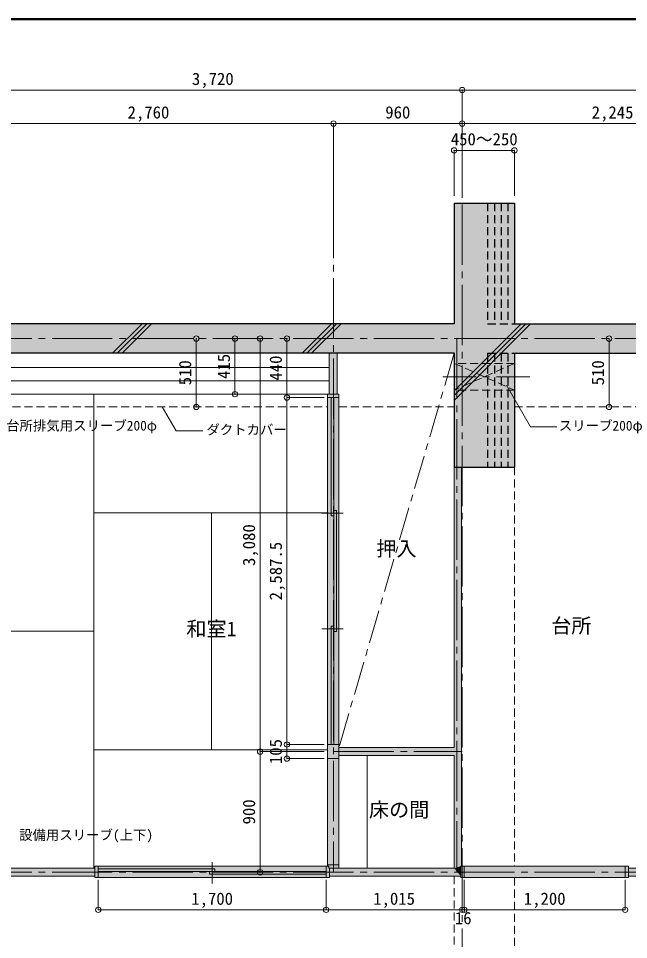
# Model space of a CAD drawing. Units: millimetres at full size, sheet at 1:50. Extents: x -9674 to 9699, y -6794 to 6791.
# Drawn here: x -6343 to -1791, y -78 to 6791 of the extents above; entities that cross this region are included whole.
import ezdxf
from ezdxf.enums import TextEntityAlignment as Align

# ---------------------------------------------------------------- set-up
doc = ezdxf.new("R2010")
doc.units = ezdxf.units.MM
doc.header["$LTSCALE"] = 50
doc.header["$PDMODE"] = 32
doc.header["$PDSIZE"] = 40
for name, pattern in [('CHAIN1', [8, 5, -1, 1, -1]), ('CHAIN2', [12, 9, -1, 1, -1]), ('DASHED1', [1.8, 1.2, -0.6])]:
    doc.linetypes.add(name, pattern=pattern)
for name, color, linetype, lineweight in [('0-0_図面枠', 7, 'Continuous', 9), ('1-0_芯', 7, 'CHAIN2', 9), ('1-1_躯体', 2, 'Continuous', 25), ('1-2_間仕切', 3, 'Continuous', 18), ('1-3_建具', 3, 'Continuous', 18), ('1-4_仕上げ', 4, 'Continuous', 9), ('1-7_その他', 7, 'DASHED1', 9), ('1-8_ハッチ', 4, 'Continuous', 9), ('1-A_文字', 7, 'Continuous', 9), ('1-B_寸法', 7, 'Continuous', 9), ('1-C_梁', 7, 'DASHED1', 9)]:
    doc.layers.add(name, color=color, linetype=linetype, lineweight=lineweight)
doc.layers.add('4-0', color=1, linetype='Continuous')
doc.layers.add('4-2', color=4, linetype='Continuous')
doc.styles.add('ＭＳ ゴシック', font='')
doc.styles.get('ＭＳ ゴシック').set_extended_font_data('MS Gothic')

msp = doc.modelspace()

# ---------------------------------------------------------------- linework, layer by layer
at = {"layer": '0-0_図面枠'}
for p, q in [((9697.16, 6789.66), (-9672.16, 6789.66)), ((9695.4, 6787.9), (-9670.4, 6787.9)), ((-9668.64, 6786.14), (9693.64, 6786.14)), ((9691.87, 6784.38), (-9666.87, 6784.38)), ((9690.11, 6782.61), (-9665.11, 6782.61)), ((9688.35, 6780.85), (-9663.35, 6780.85))]:
    msp.add_line(p, q, dxfattribs=at)
msp.add_lwpolyline([(9698.92, -6793.93), (9698.92, 6791.43), (-9673.92, 6791.43)], dxfattribs=at)
at = {"layer": '1-0_芯'}
for p, q in [((-3992.5, 5454.08), (-3992.5, 424.08)), ((-3032.5, 5404.08), (-3032.5, -4015.92)), ((-8492.5, 4404.08), (8517.5, 4404.08)), ((-3071.5, 4404.08), (-3071.5, 424.08)), ((-3992.5, 1324.08), (-3032.5, 1324.08)), ((-8492.5, 424.08), (-892.5, 424.08))]:
    msp.add_line(p, q, dxfattribs=at)
at = {"layer": '1-1_躯体'}
for p, q in [((-3092.5, 5414.08), (-3092.5, 4514.08)), ((-3092.5, 5414.08), (-2642.5, 5414.08)), ((-2642.5, 5414.08), (-2642.5, 4514.08)), ((-3092.5, 4514.08), (-6692.5, 4514.08)), ((-2642.5, 4514.08), (1857.5, 4514.08)), ((-3092.5, 4294.08), (-6692.5, 4294.08)), ((-2642.5, 4294.08), (-2642.5, 3444.08)), ((-2642.5, 4294.08), (-887.5, 4294.08))]:
    msp.add_line(p, q, dxfattribs=at)
at = {"layer": '1-1_躯体', "linetype": 'DASHED1'}
for p, q in [((-2842.5, 5414.08), (-2842.5, 4514.08)), ((-2792.5, 5414.08), (-2792.5, 4514.08)), ((-2742.5, 5414.08), (-2742.5, 4514.08)), ((-2692.5, 5414.08), (-2692.5, 4514.08)), ((-2842.5, 4514.08), (-2642.5, 4514.08)), ((-2842.5, 4294.08), (-2842.5, 3444.08)), ((-2842.5, 4294.08), (-2642.5, 4294.08)), ((-2792.5, 4294.08), (-2792.5, 3444.08)), ((-2742.5, 4294.08), (-2742.5, 3444.08)), ((-2692.5, 4294.08), (-2692.5, 3444.08))]:
    msp.add_line(p, q, dxfattribs=at)
at = {"layer": '1-1_躯体'}
msp.add_lwpolyline([(-3092.5, 4294.08), (-3092.5, 3444.08), (-2642.5, 3444.08)], dxfattribs=at)
at = {"layer": '1-2_間仕切'}
for p, q in [((-4025, 4294.08), (-4025, 3989.08)), ((-3965, 4294.08), (-3965, 3989.08)), ((-3092.5, 3444.08), (-3092.5, 1354.08)), ((-3952.5, 1354.08), (-3092.5, 1354.08)), ((-3952.5, 1294.08), (-3092.5, 1294.08)), ((-3092.5, 1294.08), (-3092.5, 454.08)), ((-6657.5, 454.08), (-5772.5, 454.08)), ((-4027.5, 454.08), (-3092.5, 454.08)), ((-1791.5, 454.08), (-1037.5, 454.08)), ((-6657.5, 394.08), (-5772.5, 394.08)), ((-4022.5, 394.08), (-3041.5, 394.08)), ((-1037.5, 394.08), (-1791.5, 394.08))]:
    msp.add_line(p, q, dxfattribs=at)
at = {"layer": '1-3_建具'}
for p, q in [((-4037.5, 3989.08), (-3952.5, 3989.08)), ((-4037.5, 3989.08), (-4037.5, 3964.08)), ((-3952.5, 3989.08), (-3952.5, 3964.08)), ((-4037.5, 3964.08), (-3952.5, 3964.08)), ((-4009.17, 3081.58), (-4009.17, 3964.08)), ((-3989.17, 3964.08), (-3989.17, 3081.58)), ((-3037.5, 3444.08), (-3037.5, 469.08)), ((-3989.17, 3121.58), (-3969.17, 3121.58)), ((-3989.17, 3121.58), (-3989.17, 2219.08)), ((-3969.17, 2219.08), (-3969.17, 3121.58)), ((-4009.17, 3081.58), (-3989.17, 3081.58)), ((-4009.17, 2259.08), (-3989.17, 2259.08)), ((-4009.17, 1376.58), (-4009.17, 2259.08)), ((-3989.17, 2259.08), (-3989.17, 1376.58)), ((-3989.17, 2219.08), (-3969.17, 2219.08)), ((-4037.5, 1376.58), (-3952.5, 1376.58)), ((-3952.5, 1376.58), (-3952.5, 1271.58)), ((-5772.5, 469.08), (-5772.5, 384.08)), ((-4877.5, 449.91), (-5747.5, 449.91)), ((-5747.5, 429.91), (-4877.5, 429.91)), ((-4917.5, 409.91), (-4917.5, 429.91)), ((-4917.5, 429.91), (-4047.5, 429.91)), ((-4877.5, 429.91), (-4877.5, 449.91)), ((-4047.5, 469.08), (-4027.5, 469.08)), ((-4047.5, 469.08), (-4047.5, 384.08)), ((-4037.5, 479.08), (-3952.5, 479.08)), ((-4037.5, 479.08), (-4037.5, 469.08)), ((-4027.5, 469.08), (-4027.5, 454.08)), ((-4022.5, 454.08), (-4022.5, 384.08)), ((-3952.5, 479.08), (-3952.5, 454.08)), ((-3041.5, 469.08), (-3016.5, 469.08)), ((-3016.5, 469.08), (-3016.5, 384.08)), ((-1816.5, 469.08), (-1816.5, 384.08)), ((-1816.5, 469.08), (-1791.5, 469.08)), ((-1791.5, 469.08), (-1791.5, 384.08)), ((-5772.5, 384.08), (-5747.5, 384.08)), ((-4047.5, 409.91), (-4917.5, 409.91)), ((-4047.5, 384.08), (-4022.5, 384.08)), ((-1791.5, 384.08), (-1816.5, 384.08))]:
    msp.add_line(p, q, dxfattribs=at)
at = {"layer": '1-3_建具', "color": 7, "lineweight": 9}
for p, q in [((-4037.5, 3964.08), (-4037.5, 1376.58)), ((-3952.5, 1376.58), (-3952.5, 3964.08)), ((-4079.17, 3101.58), (-3919.17, 3101.58)), ((-4079.17, 2239.08), (-3919.17, 2239.08)), ((-4037.5, 1271.58), (-4037.5, 479.08)), ((-3952.5, 1271.58), (-3952.5, 479.08)), ((-4897.5, 339.91), (-4897.5, 499.91)), ((-5747.5, 469.08), (-4047.5, 469.08)), ((-1816.5, 469.08), (-3016.5, 469.08)), ((-4047.5, 384.08), (-5747.5, 384.08)), ((-3016.5, 384.08), (-1816.5, 384.08))]:
    msp.add_line(p, q, dxfattribs=at)
at = {"layer": '1-3_建具'}
for points in [[(-4037.5, 1376.58), (-4037.5, 1271.58), (-3952.5, 1271.58)], [(-5772.5, 469.08), (-5747.5, 469.08), (-5747.5, 384.08)], [(-3041.5, 469.08), (-3041.5, 384.08), (-3016.5, 384.08)]]:
    msp.add_lwpolyline(points, dxfattribs=at)
at = {"layer": '1-4_仕上げ'}
for p, q in [((-6657.5, 4189.08), (-4025, 4189.08)), ((-6657.5, 4089.08), (-4025, 4089.08)), ((-6657.5, 3989.08), (-4025, 3989.08)), ((-5780, 3989.08), (-5780, 454.08)), ((-5780, 3105.33), (-4037.5, 3105.33)), ((-4902.5, 3105.33), (-4902.5, 1337.83)), ((-6645.5, 2221.58), (-5780, 2221.58)), ((-5780, 1337.83), (-4037.5, 1337.83)), ((-3742.5, 1294.08), (-3742.5, 454.08))]:
    msp.add_line(p, q, dxfattribs=at)
at = {"layer": '1-7_その他', "color": 4, "linetype": 'CHAIN1'}
msp.add_line((-3092.5, 4294.08), (-3952.5, 1354.08), dxfattribs=at)
at = {"layer": '1-7_その他'}
for p, q in [((-2642.5, 4219.08), (-3092.5, 4219.08)), ((-3092.5, 4219.08), (-2642.5, 4019.08)), ((-2642.5, 4219.08), (-3092.5, 4019.08)), ((-2642.5, 4019.08), (-3092.5, 4019.08))]:
    msp.add_line(p, q, dxfattribs=at)
at = {"layer": '1-7_その他', "linetype": 'CHAIN1'}
msp.add_line((-2527.5, 4119.08), (-3192.5, 4119.08), dxfattribs=at)
at = {"layer": '1-8_ハッチ'}
for p, q in [((-3092.5, 5407.43), (-3085.85, 5414.08)), ((-5640.77, 4294.08), (-5420.77, 4514.08)), ((-5605.41, 4294.08), (-5385.41, 4514.08)), ((-5570.06, 4294.08), (-5350.06, 4514.08)), ((-4226.56, 4294.08), (-4006.56, 4514.08)), ((-4191.2, 4294.08), (-3971.2, 4514.08)), ((-4155.85, 4294.08), (-3935.85, 4514.08)), ((-3092.5, 3943.21), (-2521.63, 4514.08)), ((-3092.5, 3978.57), (-2556.99, 4514.08)), ((-3092.5, 4013.92), (-2592.34, 4514.08))]:
    msp.add_line(p, q, dxfattribs=at)
at = {"layer": '1-A_文字'}
for p, q in [((-5269.87, 3894.08), (-5167.08, 3716.04)), ((-5167.08, 3716.04), (-4966.92, 3716.04))]:
    msp.add_line(p, q, dxfattribs=at)
msp.add_lwpolyline([(-2700.78, 4055.35), (-2522.15, 3745.95), (-2325.19, 3745.95)], dxfattribs=at)
at = {"layer": '1-B_寸法'}
for p, q in [((-6752.5, 6257.49), (-3032.5, 6257.49)), ((-3032.5, 6257.49), (1917.5, 6257.49)), ((-3032.5, 6257.49), (-3032.5, 5454.08)), ((-3992.5, 6007.49), (-6752.5, 6007.49)), ((-3032.5, 6007.49), (-3992.5, 6007.49)), ((-3992.5, 5404.08), (-3992.5, 6007.49)), ((-787.5, 6007.49), (-3032.5, 6007.49)), ((-3092.5, 5807.49), (-2642.5, 5807.49)), ((-3092.5, 5807.49), (-3092.5, 5467.29)), ((-2642.5, 5807.49), (-2642.5, 5467.29)), ((-5016.42, 3894.08), (-5016.42, 4404.08)), ((-4728.03, 4404.08), (-4728.03, 3989.08)), ((-4540, 1324.08), (-4540, 4404.08)), ((-4340, 3964.08), (-4340, 4404.08)), ((-1936.73, 3894.08), (-1936.73, 4404.08)), ((-4062.51, 3964.08), (-4340, 3964.08)), ((-4340, 1376.58), (-4340, 3964.08)), ((-4062.51, 1376.58), (-4340, 1376.58)), ((-4062.51, 1324.08), (-4540, 1324.08)), ((-4540, 424.08), (-4540, 1324.08)), ((-5747.5, 368.2), (-5747.5, 143.69)), ((-4047.5, 368.2), (-4047.5, 143.69)), ((-3016.5, 368.2), (-3016.5, 143.69)), ((-1816.5, 368.2), (-1816.5, 143.69)), ((-5747.5, 143.69), (-4047.5, 143.69)), ((-4047.5, 143.69), (-3032.5, 143.69)), ((-3032.5, 143.69), (-3016.5, 143.69)), ((-3016.5, 143.69), (-1816.5, 143.69))]:
    msp.add_line(p, q, dxfattribs=at)
msp.add_lwpolyline([(-4062.51, 1271.58), (-4340, 1271.58), (-4340, 1376.58)], dxfattribs=at)
at = {"layer": '1-B_寸法', "color": 3}
for p in [(-3032.5, 6257.49), (-3992.5, 6007.49), (-3032.5, 6007.49), (-3092.5, 5807.49), (-2642.5, 5807.49), (-5016.42, 4404.08), (-4728.03, 4404.08), (-4540, 4404.08), (-4340, 4404.08), (-1936.73, 4404.08), (-4728.03, 3989.08), (-4340, 3964.08), (-5016.42, 3894.08), (-1936.73, 3894.08), (-4340, 1376.58), (-4540, 1324.08), (-4340, 1271.58), (-4540, 424.08), (-5747.5, 143.69), (-4047.5, 143.69), (-3032.5, 143.69), (-3016.5, 143.69), (-1816.5, 143.69)]:
    msp.add_point(p, dxfattribs=at)
at = {"layer": '1-C_梁'}
for p, q in [((-6657.5, 3894.08), (-4037.5, 3894.08)), ((-3952.5, 3894.08), (-3092.5, 3894.08)), ((-2642.5, 3894.08), (-1037.5, 3894.08)), ((-2642.5, 3444.08), (-2642.5, 469.08)), ((-3092.5, -2005.92), (-3092.5, 394.08)), ((-2642.5, 384.08), (-2642.5, -2005.92))]:
    msp.add_line(p, q, dxfattribs=at)
at = {"layer": '4-0'}
for points in [[(-3092.5, 5414.08), (-2642.5, 5414.08), (-3092.5, 3444.08), (-2642.5, 3444.08)], [(-6692.34, 4514.08), (-6692.5, 4294.08), (-3092.5, 4514.08), (-3092.5, 4294.08)], [(-2642.5, 4514.08), (-2642.5, 4294.08), (1857.5, 4514.08), (1857.5, 4294.08)]]:
    msp.add_solid(points, dxfattribs=at)
at = {"layer": '4-2'}
for points in [[(-3965, 3989.08), (-3965, 4294.08), (-4025, 4294.08)], [(-3965, 3989.08), (-4025, 4294.08), (-4025, 3989.08)], [(-3965, 3989.08), (-4037.5, 3989.08), (-4037.5, 469.08)], [(-3965, 3989.08), (-4037.5, 469.08), (-4027.5, 469.08)], [(-3965, 3989.08), (-4027.5, 469.08), (-4027.5, 454.08)], [(-3965, 3989.08), (-4027.5, 454.08), (-3952.5, 454.08)], [(-3952.5, 454.08), (-3952.5, 3989.08), (-3965, 3989.08)], [(-3041.5, 469.08), (-3037.5, 3444.08), (-3092.5, 3444.08)], [(-3041.5, 469.08), (-3092.5, 3444.08), (-3092.5, 454.08)], [(-3041.5, 469.08), (-3037.5, 469.08), (-3037.5, 3444.08)], [(-3952.5, 1354.08), (-3952.5, 1294.08), (-3092.5, 1354.08), (-3092.5, 1294.08)], [(-6657.5, 454.08), (-6657.5, 394.08), (-5772.5, 454.08), (-5772.5, 394.08)], [(-5772.5, 469.08), (-5772.5, 384.08), (-4022.5, 384.08)], [(-4027.5, 454.08), (-4027.5, 469.08), (-5772.5, 469.08)], [(-4027.5, 454.08), (-5772.5, 469.08), (-4022.5, 384.08)], [(-4022.5, 384.08), (-4022.5, 454.08), (-4027.5, 454.08)], [(-4022.5, 454.08), (-4022.5, 394.08), (-3041.5, 394.08)], [(-3041.5, 394.08), (-3092.5, 454.08), (-4022.5, 454.08)], [(-3041.5, 394.08), (-3041.5, 469.08), (-3092.5, 454.08)], [(-3041.5, 469.08), (-3041.5, 384.08), (-1791.5, 469.08), (-1791.5, 384.08)], [(-1791.5, 454.08), (-1791.5, 394.08), (-1037.5, 454.08), (-1037.5, 394.08)]]:
    msp.add_solid(points, dxfattribs=at)

# ---------------------------------------------------------------- texts
at = {"layer": '1-A_文字', "style": 'ＭＳ ゴシック'}
for s, height, p in [('台所排気用スリーブ200φ', 73.31, (-6434.68, 3696.01)), ('スリーブ200φ', 73.31, (-2311.08, 3696.01)), ('ダクトカバー', 73.31, (-4940.71, 3666.11)), ('押入', 110, (-3672.5, 2749.08)), ('和室1', 110, (-5090.21, 2151.27)), ('台所', 110, (-2368.33, 2174.76)), ('床の間', 110, (-3727.97, 801.96)), ('設備用スリーブ(上下)', 73.31, (-6337.97, 643.4))]:
    msp.add_text(s, height=height, dxfattribs=at).set_placement(p, align=Align.BOTTOM_LEFT)
at = {"layer": '1-B_寸法', "style": 'ＭＳ ゴシック'}
for s, p in [('3,720', (-5048.75, 6267.49)), ('2,760', (-5528.75, 6017.49)), ('960', (-3606.25, 6017.49)), ('2,245', (-2066.25, 6017.49)), ('450～250', (-3117.5, 5817.49)), ('1,700', (-5053.75, 153.69)), ('1,015', (-3696.25, 153.69)), ('1,200', (-2572.75, 153.69)), ('16', (-3087, 8.69))]:
    msp.add_text(s, height=91.64, dxfattribs=at).set_placement(p, align=Align.BOTTOM_LEFT)
for s, p in [('415', (-4738.03, 4102.83)), ('440', (-4350, 4090.33)), ('510', (-5026.42, 4055.33)), ('510', (-1946.73, 4055.33)), ('3,080', (-4550, 2707.83)), ('2,587.5', (-4350, 2451.58)), ('105', (-4350, 1230.33)), ('900', (-4550, 780.33))]:
    msp.add_text(s, height=91.64, rotation=90, dxfattribs=at).set_placement(p, align=Align.BOTTOM_LEFT)

doc.saveas('drawing.dxf')
